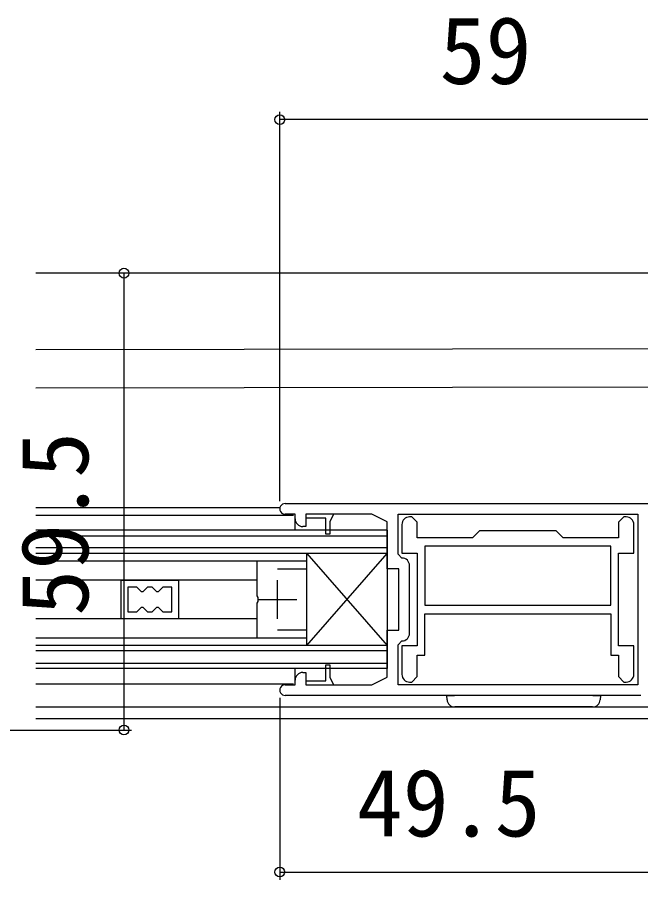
# Model space of a CAD drawing. Units: millimetres, scale not verified. Extents: x -525 to 525, y -782 to 777.
# Drawn here: x -215.2 to -134, y 86.1 to 198.5 of the extents above; entities that cross this region are included whole.
import ezdxf
from ezdxf.enums import TextEntityAlignment as Align

# ---------------------------------------------------------------- set-up
doc = ezdxf.new("R2010")
doc.units = ezdxf.units.MM
doc.header["$LTSCALE"] = 4
for name, color, linetype in [('0-2_YKK_11', 7, 'Continuous'), ('0-3_YKK_12', 2, 'Continuous'), ('0-4_YKK_13', 4, 'Continuous'), ('0-6_YKK_D', 6, 'Continuous')]:
    doc.layers.add(name, color=color, linetype=linetype)
doc.styles.add('ＭＳ ゴシック', font='')
doc.styles.get('ＭＳ ゴシック').set_extended_font_data('MS Gothic')

msp = doc.modelspace()

# ---------------------------------------------------------------- linework, layer by layer
at = {"layer": '0-2_YKK_11'}
for p, q in [((-164.07, 118.232), (-164.07, 127.032)), ((-181.27, 120.132), (-181.27, 125.132)), ((-183.77, 122.632), (-178.77, 122.632)), ((-133.97, 110.132), (-180.27, 110.132))]:
    msp.add_line(p, q, dxfattribs=at)
for points in [[(-180.27, 135.132), (-122.97, 135.132), (-121.97, 134.132), (-121.97, 131.032), (-123.77, 129.232), (-124.37, 129.232), (-124.37, 130.332), (-132.97, 130.332), (-132.97, 116.532), (-130.97, 115.532), (-124.37, 115.532), (-124.37, 116.632), (-123.77, 116.632), (-122.97, 115.832), (-122.97, 115.132)], [(-178.97, 133.132), (-178.97, 133.732), (-180.27, 133.732)], [(-177.97, 113.132), (-177.57, 113.132), (-177.57, 112.032), (-174.97, 112.032), (-174.97, 114.132), (-174.47, 114.132), (-174.47, 112.532), (-173.97, 111.532), (-168.97, 111.532), (-166.97, 112.532), (-166.97, 118.632), (-165.47, 118.632), (-165.47, 126.632), (-166.97, 126.632), (-166.97, 132.732), (-168.97, 133.732), (-173.97, 133.732), (-174.47, 132.732), (-174.47, 131.132), (-174.97, 131.132), (-174.97, 133.232), (-177.57, 133.232), (-177.57, 132.132), (-177.97, 132.132)], [(-173.97, 133.732), (-177.57, 133.732), (-177.57, 133.232)], [(-165.57, 133.732), (-134.37, 133.732), (-134.37, 111.532), (-165.57, 111.532), (-165.57, 116.732), (-165.07, 117.232)], [(-165.07, 128.032), (-165.57, 128.532), (-165.57, 133.732)], [(-135.87, 133.382), (-136.17, 133.382), (-136.87, 132.682), (-136.87, 130.682), (-144.07, 130.682), (-144.97, 131.582), (-154.97, 131.582), (-155.87, 130.682), (-163.07, 130.682), (-163.07, 132.682), (-163.77, 133.382), (-164.07, 133.382)], [(-165.07, 132.382), (-165.07, 128.682), (-163.07, 128.682), (-163.07, 116.582), (-165.07, 116.582), (-165.07, 112.882)], [(-134.87, 112.882), (-134.87, 116.582), (-136.87, 116.582), (-136.87, 128.682), (-134.87, 128.682), (-134.87, 132.382)], [(-181.27, 126.632), (-177.47, 126.632), (-177.47, 127.632), (-183.97, 127.632), (-183.97, 123.09), (-183.85, 122.907), (-183.85, 122.357), (-183.97, 122.174), (-183.97, 117.632), (-177.47, 117.632), (-177.47, 118.632), (-181.27, 118.632)], [(-164.07, 111.882), (-163.77, 111.882), (-163.07, 112.582), (-163.07, 115.382), (-162.07, 115.382), (-162.07, 120.782)], [(-162.07, 120.782), (-137.87, 120.782), (-137.87, 115.382), (-136.87, 115.382), (-136.87, 112.582), (-136.17, 111.882), (-135.87, 111.882)], [(-180.27, 111.532), (-178.97, 111.532), (-178.97, 112.132)], [(-177.57, 112.032), (-177.57, 111.532), (-173.97, 111.532)]]:
    msp.add_lwpolyline(points, dxfattribs=at)
for points in [[(-137.87, 129.582), (-162.07, 129.582), (-162.07, 121.882), (-137.87, 121.882)], [(-194.149, 120.132), (-201.649, 120.132), (-201.649, 125.132), (-194.149, 125.132)], [(-195.049, 121.032), (-195.049, 124.232), (-196.199, 124.232), (-196.499, 123.932), (-196.799, 123.632), (-196.999, 123.632), (-197.299, 123.932), (-197.599, 124.232), (-198.199, 124.232), (-198.499, 123.932), (-198.799, 123.632), (-198.999, 123.632), (-199.299, 123.932), (-199.599, 124.232), (-200.749, 124.232), (-200.749, 121.032), (-199.599, 121.032), (-199.299, 121.332), (-198.999, 121.632), (-198.799, 121.632), (-198.499, 121.332), (-198.199, 121.032), (-197.599, 121.032), (-197.299, 121.332), (-196.999, 121.632), (-196.799, 121.632), (-196.499, 121.332), (-196.199, 121.032)]]:
    msp.add_lwpolyline(points, close=True, dxfattribs=at)
for centre, radius, start, end in [((-180.27, 134.432), 0.7, 89.99999, 270.00001), ((-177.97, 133.132), 1, 180.00001, 269.99999), ((-164.07, 132.382), 1, 90.00001, 179.99999), ((-135.87, 132.382), 1, 0.00001, 89.99999), ((-165.07, 127.032), 1, 0.00001, 89.99999), ((-165.07, 118.232), 1, 270.00001, 359.99999), ((-177.97, 112.132), 1, 90.00001, 179.99999), ((-164.07, 112.882), 1, 180.00001, 269.99999), ((-135.87, 112.882), 1, 270.00001, 359.99999), ((-180.27, 110.832), 0.7, 89.99999, 270.00001)]:
    msp.add_arc(centre, radius, start, end, dxfattribs=at)
at = {"layer": '0-3_YKK_12'}
for p, q in [((-120.97, 165.131), (-212.72, 165.131)), ((-120.97, 155.288), (-212.72, 155.148)), ((-120.97, 150.303), (-212.72, 150.164)), ((-212.72, 134.632), (-180.94, 134.632)), ((-212.72, 133.632), (-179.17, 133.632)), ((-178.97, 131.632), (-178.97, 133.232)), ((-166.97, 131.64), (-212.72, 131.64)), ((-166.97, 131.64), (-166.97, 113.624)), ((-212.72, 130.94), (-166.97, 130.94)), ((-166.97, 129.34), (-212.72, 129.34)), ((-166.97, 128.64), (-212.72, 128.64)), ((-177.47, 116.624), (-166.97, 128.64)), ((-183.97, 127.632), (-212.72, 127.632)), ((-183.97, 125.132), (-212.72, 125.132)), ((-183.97, 120.132), (-212.72, 120.132)), ((-212.72, 117.632), (-183.97, 117.632)), ((-166.97, 116.624), (-212.72, 116.624)), ((-166.97, 115.924), (-212.72, 115.924)), ((-212.72, 114.324), (-166.97, 114.324)), ((-166.97, 113.624), (-212.72, 113.624)), ((-178.97, 112.145), (-178.968, 113.632)), ((-212.72, 111.632), (-179.17, 111.632)), ((-212.72, 108.631), (-120.97, 108.631)), ((-212.72, 107.131), (-130.894, 107.131))]:
    msp.add_line(p, q, dxfattribs=at)
msp.add_lwpolyline([(-177.47, 116.624), (-177.47, 128.64), (-166.97, 116.624)], dxfattribs=at)
at = {"layer": '0-4_YKK_13'}
for p, q in [((-140.218, 110.132), (-158.221, 110.132)), ((-140.218, 110.132), (-139.22, 110.132)), ((-139.22, 110.132), (-139.249, 109.58)), ((-140.247, 108.632), (-158.192, 108.632))]:
    msp.add_line(p, q, dxfattribs=at)
msp.add_lwpolyline([(-159.191, 109.58), (-159.22, 110.132), (-158.221, 110.132)], dxfattribs=at)
for centre, start, end in [((-158.192, 109.632), 183, 270), ((-140.247, 109.632), 270, 357)]:
    msp.add_arc(centre, 1, start, end, dxfattribs=at)
at = {"layer": '0-6_YKK_D'}
for p, q in [((-180.97, 135.432), (-180.97, 186.131)), ((-121.97, 185.131), (-180.97, 185.131)), ((-201.269, 165.131), (-201.269, 105.631)), ((-180.97, 109.832), (-180.97, 86.131)), ((-220.269, 105.631), (-200.269, 105.631)), ((-180.97, 87.131), (-131.47, 87.131))]:
    msp.add_line(p, q, dxfattribs=at)
for centre in [(-180.97, 185.131), (-201.269, 165.131), (-201.269, 105.631), (-180.97, 87.131)]:
    msp.add_circle(centre, 0.637, dxfattribs=at)

# ---------------------------------------------------------------- texts
at = {"layer": '0-6_YKK_D', "style": 'ＭＳ ゴシック'}
for s, p in [('59', (-160.163, 187.131)), ('49.5', (-170.947, 89.131))]:
    msp.add_text(s, height=8.798, dxfattribs=at).set_placement(p, align=Align.BOTTOM_LEFT)
msp.add_text('59.5', height=8.798, rotation=90, dxfattribs=at).set_placement((-203.269, 120.517), align=Align.BOTTOM_LEFT)

doc.saveas('drawing.dxf')
